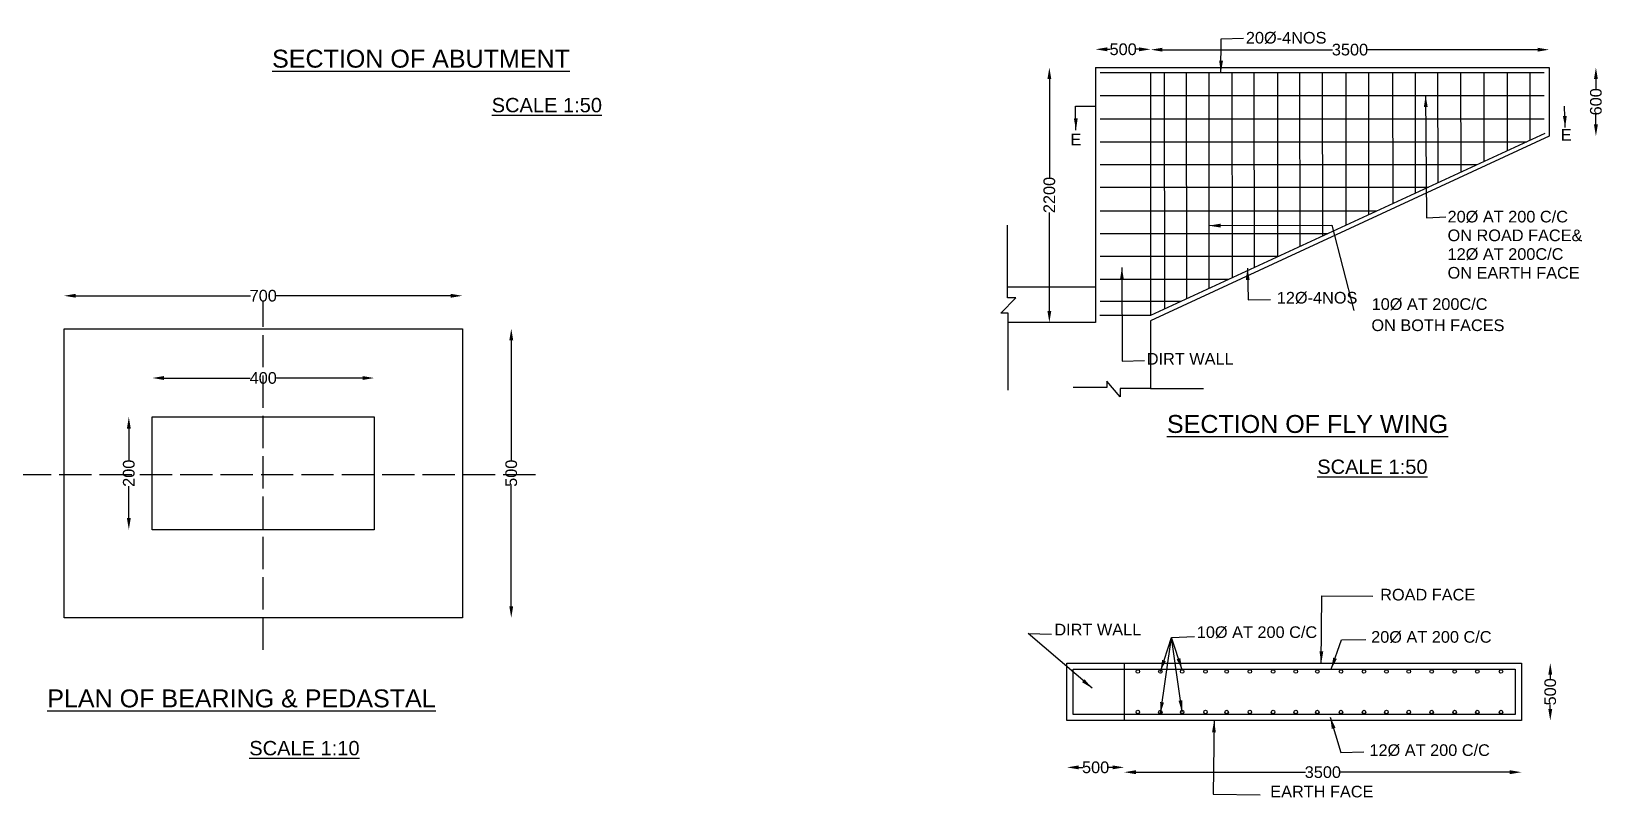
# Model space of a CAD drawing. Header units: millimetres. Extents: x -53248106 to -53221139, y 22139675 to 22157459.
# Drawn here: x -53236099 to -53227334, y 22147691 to 22151964 of the extents above; entities that cross this region are included whole.
import ezdxf

# ---------------------------------------------------------------- set-up
doc = ezdxf.new("R2010")
doc.units = ezdxf.units.MM
doc.header["$MEASUREMENT"] = 0
doc.linetypes.add('ACAD_ISO02W100', pattern=[15, 12, -3])
for name, color, linetype in [('DIMENSION', 7, 'Continuous'), ('DRAWING', 2, 'Continuous'), ('TEXT', 7, 'Continuous')]:
    doc.layers.add(name, color=color, linetype=linetype)
doc.styles.get("Standard").update_dxf_attribs({"font": 'arial.ttf', "height": 65})
doc.dimstyles.get("Standard").update_dxf_attribs({"dimtxt": 65, "dimasz": 65, "dimexe": 0.18, "dimexo": 0.0625, "dimgap": 0.09, "dimtad": 0, "dimdec": 0, "dimzin": 0, "dimdsep": 46, "dimtxsty": 'Standard', "dimcen": 0.09, "dimse1": 1, "dimse2": 1, "dimadec": 0, "dimazin": 0, "dimtfac": 1, "dimtdec": 0, "dimtofl": 0, "dimtmove": 0, "dimatfit": 3, "dimfxl": 1, "dimtolj": 1, "dimtzin": 0, "dimarcsym": 0})

# ---------------------------------------------------------------- blocks, each defined once
blk = doc.blocks.new('*D96')
at = {"layer": 'Defpoints', "color": 0}
for p in [(-53230166.4, 22151864), (-53230166.4, 22151735.1), (-53229858.3, 22151735.1)]:
    blk.add_point(p, dxfattribs=at)
at = {"layer": 'DIMENSION', "color": 0, "lineweight": -2}
for p, q in [((-53230101.4, 22151864), (-53230084.1, 22151864)), ((-53229923.3, 22151864), (-53229940.6, 22151864))]:
    blk.add_line(p, q, dxfattribs=at)
at = {"layer": 'DIMENSION', "color": 0}
for points in [[(-53230101.4, 22151874.8), (-53230101.4, 22151853.2), (-53230166.4, 22151864)], [(-53229923.3, 22151874.8), (-53229923.3, 22151853.2), (-53229858.3, 22151864)]]:
    blk.add_solid(points, dxfattribs=at)
at = {"layer": 'DIMENSION', "color": 0, "insert": (-53230012.3, 22151864), "char_height": 65, "attachment_point": 5}
blk.add_mtext('\\A1;500', dxfattribs=at)
blk = doc.blocks.new('*D97')
at = {"layer": 'Defpoints', "color": 0}
for p in [(-53229858.3, 22151864), (-53227636.9, 22151878.8), (-53227636.9, 22151862)]:
    blk.add_point(p, dxfattribs=at)
at = {"layer": 'DIMENSION', "color": 0, "lineweight": -2}
for p, q in [((-53229793.3, 22151862), (-53228844.6, 22151862)), ((-53227701.9, 22151862), (-53228650.6, 22151862))]:
    blk.add_line(p, q, dxfattribs=at)
at = {"layer": 'DIMENSION', "color": 0}
for points in [[(-53229793.3, 22151872.8), (-53229793.3, 22151851.1), (-53229858.3, 22151862)], [(-53227701.9, 22151872.8), (-53227701.9, 22151851.1), (-53227636.9, 22151862)]]:
    blk.add_solid(points, dxfattribs=at)
at = {"layer": 'DIMENSION', "color": 0, "insert": (-53228747.6, 22151862), "char_height": 65, "attachment_point": 5}
blk.add_mtext('\\A1;3500', dxfattribs=at)
blk = doc.blocks.new('*D98')
at = {"layer": 'Defpoints', "color": 0}
for p in [(-53227637.4, 22151763), (-53227637.4, 22151379.9), (-53227376.5, 22151379.9)]:
    blk.add_point(p, dxfattribs=at)
at = {"layer": 'DIMENSION', "color": 0, "lineweight": -2}
for p, q in [((-53227376.5, 22151698), (-53227376.5, 22151643.4)), ((-53227376.5, 22151444.9), (-53227376.5, 22151499.5))]:
    blk.add_line(p, q, dxfattribs=at)
at = {"layer": 'DIMENSION', "color": 0}
for points in [[(-53227387.4, 22151698), (-53227365.7, 22151698), (-53227376.5, 22151763)], [(-53227387.4, 22151444.9), (-53227365.7, 22151444.9), (-53227376.5, 22151379.9)]]:
    blk.add_solid(points, dxfattribs=at)
at = {"layer": 'DIMENSION', "color": 0, "insert": (-53227376.5, 22151571.4), "char_height": 65, "attachment_point": 5, "rotation": 90}
blk.add_mtext('\\A1;600', dxfattribs=at)
blk = doc.blocks.new('*D99')
at = {"layer": 'Defpoints', "color": 0}
for p in [(-53230166.4, 22151763), (-53230423.7, 22150340.3), (-53230166.4, 22150340.3)]:
    blk.add_point(p, dxfattribs=at)
at = {"layer": 'DIMENSION', "color": 0, "lineweight": -2}
for p, q in [((-53230423.7, 22151698), (-53230423.7, 22151149.3)), ((-53230423.7, 22150405.3), (-53230423.7, 22150954.1))]:
    blk.add_line(p, q, dxfattribs=at)
at = {"layer": 'DIMENSION', "color": 0}
for points in [[(-53230434.5, 22151698), (-53230412.9, 22151698), (-53230423.7, 22151763)], [(-53230434.5, 22150405.3), (-53230412.9, 22150405.3), (-53230423.7, 22150340.3)]]:
    blk.add_solid(points, dxfattribs=at)
at = {"layer": 'DIMENSION', "color": 0, "insert": (-53230423.7, 22151051.7), "char_height": 65, "attachment_point": 5, "rotation": 90}
blk.add_mtext('\\A1;2200', dxfattribs=at)
blk = doc.blocks.new('*D100')
at = {"layer": 'Defpoints', "color": 0}
for p in [(-53233696.4, 22150489.7), (-53235916.9, 22150306.2), (-53233696.4, 22150306.2)]:
    blk.add_point(p, dxfattribs=at)
at = {"layer": 'DIMENSION', "color": 0, "lineweight": -2}
for p, q in [((-53235851.9, 22150489.7), (-53234878.1, 22150489.7)), ((-53233761.4, 22150489.7), (-53234735.1, 22150489.7))]:
    blk.add_line(p, q, dxfattribs=at)
at = {"layer": 'DIMENSION', "color": 0}
for points in [[(-53235851.9, 22150500.5), (-53235851.9, 22150478.9), (-53235916.9, 22150489.7)], [(-53233761.4, 22150500.5), (-53233761.4, 22150478.9), (-53233696.4, 22150489.7)]]:
    blk.add_solid(points, dxfattribs=at)
at = {"layer": 'DIMENSION', "color": 0, "insert": (-53234806.6, 22150489.7), "char_height": 65, "attachment_point": 5}
blk.add_mtext('\\A1;700', dxfattribs=at)
blk = doc.blocks.new('*D101')
at = {"layer": 'Defpoints', "color": 0}
for p in [(-53234188, 22150031.1), (-53235425.2, 22149814.5), (-53234188, 22149814.5)]:
    blk.add_point(p, dxfattribs=at)
at = {"layer": 'DIMENSION', "color": 0, "lineweight": -2}
for p, q in [((-53235360.2, 22150031.1), (-53234879.7, 22150031.1)), ((-53234253, 22150031.1), (-53234733.5, 22150031.1))]:
    blk.add_line(p, q, dxfattribs=at)
at = {"layer": 'DIMENSION', "color": 0}
for points in [[(-53235360.2, 22150041.9), (-53235360.2, 22150020.3), (-53235425.2, 22150031.1)], [(-53234253, 22150041.9), (-53234253, 22150020.3), (-53234188, 22150031.1)]]:
    blk.add_solid(points, dxfattribs=at)
at = {"layer": 'DIMENSION', "color": 0, "insert": (-53234806.6, 22150031.1), "char_height": 65, "attachment_point": 5}
blk.add_mtext('\\A1;400', dxfattribs=at)
blk = doc.blocks.new('*D102')
at = {"layer": 'Defpoints', "color": 0}
for p in [(-53233696.4, 22150306.2), (-53233696.4, 22148693.7), (-53233423.8, 22148693.7)]:
    blk.add_point(p, dxfattribs=at)
at = {"layer": 'DIMENSION', "color": 0, "lineweight": -2}
for p, q in [((-53233423.8, 22150241.2), (-53233423.8, 22149571.7)), ((-53233423.8, 22148758.7), (-53233423.8, 22149428.1))]:
    blk.add_line(p, q, dxfattribs=at)
at = {"layer": 'DIMENSION', "color": 0}
for points in [[(-53233434.7, 22150241.2), (-53233413, 22150241.2), (-53233423.8, 22150306.2)], [(-53233434.7, 22148758.7), (-53233413, 22148758.7), (-53233423.8, 22148693.7)]]:
    blk.add_solid(points, dxfattribs=at)
at = {"layer": 'DIMENSION', "color": 0, "insert": (-53233423.8, 22149499.9), "char_height": 65, "attachment_point": 5, "rotation": 90}
blk.add_mtext('\\A1;500', dxfattribs=at)
blk = doc.blocks.new('*D103')
at = {"layer": 'Defpoints', "color": 0}
for p in [(-53235425.2, 22149814.5), (-53235556, 22149185.3), (-53235425.2, 22149185.3)]:
    blk.add_point(p, dxfattribs=at)
at = {"layer": 'DIMENSION', "color": 0, "lineweight": -2}
for p, q in [((-53235556, 22149749.5), (-53235556, 22149572.3)), ((-53235556, 22149250.3), (-53235556, 22149427.6))]:
    blk.add_line(p, q, dxfattribs=at)
at = {"layer": 'DIMENSION', "color": 0}
for points in [[(-53235566.8, 22149749.5), (-53235545.2, 22149749.5), (-53235556, 22149814.5)], [(-53235566.8, 22149250.3), (-53235545.2, 22149250.3), (-53235556, 22149185.3)]]:
    blk.add_solid(points, dxfattribs=at)
at = {"layer": 'DIMENSION', "color": 0, "insert": (-53235556, 22149499.9), "char_height": 65, "attachment_point": 5, "rotation": 90}
blk.add_mtext('\\A1;200', dxfattribs=at)
blk = doc.blocks.new('*D168')
at = {"layer": 'Defpoints', "color": 0}
for p in [(-53230325.4, 22148120.5), (-53230006.2, 22148120.5), (-53230325.4, 22147859.8)]:
    blk.add_point(p, dxfattribs=at)
at = {"layer": 'DIMENSION', "color": 0, "lineweight": -2}
for p, q in [((-53230260.4, 22147859.8), (-53230237.6, 22147859.8)), ((-53230071.2, 22147859.8), (-53230094, 22147859.8))]:
    blk.add_line(p, q, dxfattribs=at)
at = {"layer": 'DIMENSION', "color": 0}
for points in [[(-53230260.4, 22147870.7), (-53230260.4, 22147849), (-53230325.4, 22147859.8)], [(-53230071.2, 22147870.7), (-53230071.2, 22147849), (-53230006.2, 22147859.8)]]:
    blk.add_solid(points, dxfattribs=at)
at = {"layer": 'DIMENSION', "color": 0, "insert": (-53230165.8, 22147859.8), "char_height": 65, "attachment_point": 5}
blk.add_mtext('\\A1;500', dxfattribs=at)
blk = doc.blocks.new('*D169')
at = {"layer": 'Defpoints', "color": 0}
for p in [(-53230006.2, 22148120.5), (-53227791.5, 22148120.5), (-53227791.5, 22147832.9)]:
    blk.add_point(p, dxfattribs=at)
at = {"layer": 'DIMENSION', "color": 0, "lineweight": -2}
for p, q in [((-53229941.2, 22147832.9), (-53228995.9, 22147832.9)), ((-53227856.5, 22147832.9), (-53228801.8, 22147832.9))]:
    blk.add_line(p, q, dxfattribs=at)
at = {"layer": 'DIMENSION', "color": 0}
for points in [[(-53229941.2, 22147843.8), (-53229941.2, 22147822.1), (-53230006.2, 22147832.9)], [(-53227856.5, 22147843.8), (-53227856.5, 22147822.1), (-53227791.5, 22147832.9)]]:
    blk.add_solid(points, dxfattribs=at)
at = {"layer": 'DIMENSION', "color": 0, "insert": (-53228898.9, 22147832.9), "char_height": 65, "attachment_point": 5}
blk.add_mtext('\\A1;3500', dxfattribs=at)
blk = doc.blocks.new('*D170')
at = {"layer": 'Defpoints', "color": 0}
for p in [(-53227791.5, 22148441.5), (-53227631, 22148441.5), (-53227791.5, 22148120.5)]:
    blk.add_point(p, dxfattribs=at)
at = {"layer": 'DIMENSION', "color": 0, "lineweight": -2}
for p, q in [((-53227631, 22148376.5), (-53227631, 22148352.8)), ((-53227631, 22148185.5), (-53227631, 22148209.2))]:
    blk.add_line(p, q, dxfattribs=at)
at = {"layer": 'DIMENSION', "color": 0}
for points in [[(-53227641.8, 22148376.5), (-53227620.2, 22148376.5), (-53227631, 22148441.5)], [(-53227641.8, 22148185.5), (-53227620.2, 22148185.5), (-53227631, 22148120.5)]]:
    blk.add_solid(points, dxfattribs=at)
at = {"layer": 'DIMENSION', "color": 0, "insert": (-53227631, 22148281), "char_height": 65, "attachment_point": 5, "rotation": 90}
blk.add_mtext('\\A1;500', dxfattribs=at)

msp = doc.modelspace()

# ---------------------------------------------------------------- linework, layer by layer
at = {"layer": 'DRAWING', "color": 0}
for points in [[(-53230166.4, 22151763), (-53230166.4, 22150340.3), (-53230653.4, 22150340.3)], [(-53230166.4, 22151763), (-53227637.4, 22151763), (-53227637.4, 22151379.9), (-53229860.1, 22150349.3), (-53229860.1, 22149973.3), (-53229563.5, 22149973.3)], [(-53230140.1, 22151735.1), (-53227664.5, 22151735.1)], [(-53229858.3, 22150381.4), (-53229858.3, 22151735.1)], [(-53229783.6, 22151735.1), (-53229782.5, 22150416.4)], [(-53229660.2, 22151735.1), (-53229659.1, 22150473.3)], [(-53229535.1, 22151735.1), (-53229534, 22150531)], [(-53229405.9, 22151735.1), (-53229404.9, 22150590.6)], [(-53229282.9, 22151735.1), (-53229281.9, 22150647.4)], [(-53229152.6, 22151735.1), (-53229151.7, 22150707.5)], [(-53229028.5, 22151735.1), (-53229027.7, 22150764.7)], [(-53228902.3, 22151735.1), (-53228901.5, 22150822.9)], [(-53228771.3, 22151735.1), (-53228770.6, 22150883.4)], [(-53228644.3, 22151735.1), (-53228643.6, 22150942)], [(-53228510.2, 22151735.1), (-53228509.6, 22151003.8)], [(-53228384.4, 22151735.1), (-53228383.8, 22151061.9)], [(-53228259.2, 22151735.1), (-53228258.7, 22151119.6)], [(-53228130.6, 22151735.1), (-53228130.2, 22151178.9)], [(-53228002.1, 22151735.1), (-53228001.6, 22151238.2)], [(-53227871.6, 22151735.1), (-53227871.3, 22151298.4)], [(-53227745.3, 22151735.1), (-53227744.9, 22151356.7)], [(-53230140.1, 22151606.9), (-53227664.5, 22151606.9)], [(-53230140.1, 22151476.4), (-53227664.5, 22151476.4)], [(-53230142, 22150381.4), (-53229858.3, 22150381.4), (-53227659.9, 22151395.9)], [(-53230140.1, 22151349), (-53227761.7, 22151349)], [(-53230140.1, 22151220.8), (-53228039.4, 22151220.8)], [(-53230140.1, 22151095.7), (-53228310.5, 22151095.7)], [(-53230140.1, 22150962.9), (-53228598.3, 22150962.9)], [(-53230653.4, 22149963.7), (-53230653.4, 22150392.6), (-53230693.7, 22150392.6), (-53230609.9, 22150478.8), (-53230656.3, 22150478.8), (-53230656.3, 22150882.7)], [(-53230140.1, 22150836.7), (-53228871.7, 22150836.7)], [(-53230140.1, 22150710.8), (-53229144.4, 22150710.8)], [(-53230166.4, 22150537.8), (-53230656.3, 22150537.8)], [(-53230140.1, 22150582.3), (-53229423, 22150582.3)], [(-53230140.1, 22150458.7), (-53229690.7, 22150458.7)], [(-53229860.1, 22149973.3), (-53230029.2, 22149973.3), (-53230029.2, 22149926.6), (-53230103.7, 22150014.3), (-53230103.7, 22149978.6), (-53230291, 22149978.6)], [(-53230006.2, 22148441.5), (-53230006.2, 22148120.5)]]:
    msp.add_lwpolyline(points, dxfattribs=at)
at = {"layer": 'DRAWING', "color": 0, "linetype": 'ACAD_ISO02W100', "ltscale": 15}
for points in [[(-53234806.6, 22148515.7), (-53234806.6, 22150461.6)], [(-53236169, 22149492.9), (-53233256.3, 22149492.9)]]:
    msp.add_lwpolyline(points, dxfattribs=at)
at = {"layer": 'DRAWING', "color": 0}
for points in [[(-53235916.9, 22150306.2), (-53233696.4, 22150306.2), (-53233696.4, 22148693.7), (-53235916.9, 22148693.7)], [(-53235425.2, 22149814.5), (-53234188, 22149814.5), (-53234188, 22149185.3), (-53235425.2, 22149185.3)], [(-53230325.4, 22148441.5), (-53227791.5, 22148441.5), (-53227791.5, 22148120.5), (-53230325.4, 22148120.5)], [(-53230291.1, 22148407.2), (-53227825.8, 22148407.2), (-53227825.8, 22148154.8), (-53230291.1, 22148154.8)]]:
    msp.add_lwpolyline(points, close=True, dxfattribs=at)
for centre in [(-53229930.4, 22148394.3), (-53229804.9, 22148394.3), (-53229683.6, 22148394.3), (-53229552.9, 22148394.3), (-53229434.8, 22148394.3), (-53229306.1, 22148394.3), (-53229176.4, 22148394.3), (-53229049.9, 22148394.3), (-53228929.3, 22148394.3), (-53228797.5, 22148394.3), (-53228669.9, 22148394.3), (-53228544.4, 22148394.3), (-53228419.9, 22148394.3), (-53228291.9, 22148394.3), (-53228164.3, 22148394.3), (-53228037.8, 22148394.3), (-53227906, 22148394.3), (-53229930.4, 22148168.2), (-53229804.9, 22148168.2), (-53229683.6, 22148168.2), (-53229552.9, 22148168.2), (-53229434.8, 22148168.2), (-53229306.1, 22148168.2), (-53229176.4, 22148168.2), (-53229049.9, 22148168.2), (-53228929.3, 22148168.2), (-53228797.5, 22148168.2), (-53228669.9, 22148168.2), (-53228544.4, 22148168.2), (-53228419.9, 22148168.2), (-53228291.9, 22148168.2), (-53228164.3, 22148168.2), (-53228037.8, 22148168.2), (-53227906, 22148168.2)]:
    msp.add_circle(centre, 9.89, dxfattribs=at)

# ---------------------------------------------------------------- texts
at = {"layer": 'TEXT', "color": 0}
for s, height, p in [('20Ø-4NOS', 65, (-53229327.9, 22151896.1)), ('%%USECTION OF ABUTMENT', 100, (-53234757.4, 22151761.9)), ('%%USCALE 1:50', 80, (-53233532.9, 22151512.9)), ('E', 65, (-53230306.5, 22151328.3)), ('E', 65, (-53227572.7, 22151354.9)), ('20Ø AT 200 C/C', 65, (-53228203.5, 22150898.6)), ('ON ROAD FACE&', 65, (-53228203.5, 22150794.2)), ('12Ø AT 200C/C', 65, (-53228203.5, 22150689.8)), ('ON EARTH FACE', 65, (-53228203.5, 22150585.4)), ('12Ø-4NOS', 65, (-53229155.5, 22150446.3)), ('10Ø AT 200C/C', 65, (-53228626.8, 22150410.8)), ('ON BOTH FACES', 65, (-53228628.2, 22150292.8)), ('DIRT WALL', 65, (-53229880.5, 22150105.6)), ('%%USECTION OF FLY WING', 100, (-53229768.2, 22149724.8)), ('%%USCALE 1:50', 80, (-53228930.2, 22149496.1)), ('ROAD FACE', 65, (-53228579.1, 22148790.5)), ('DIRT WALL', 65, (-53230395.8, 22148595.8)), ('10Ø AT 200 C/C', 65, (-53229601.7, 22148581.4)), ('20Ø AT 200 C/C', 65, (-53228629.6, 22148554.9)), ('%%UPLAN OF BEARING & PEDASTAL', 100, (-53236010.8, 22148194.5)), ('%%USCALE 1:10', 80, (-53234884.4, 22147927.1)), ('12Ø AT 200 C/C', 65, (-53228639, 22147923.4)), ('EARTH FACE', 65, (-53229192, 22147692.4))]:
    msp.add_text(s, height=height, dxfattribs=at).set_placement(p)

# ---------------------------------------------------------------- dimensions: what is measured, and where the dimension line sits
at = {"layer": 'DIMENSION', "color": 0}
for base, p1, p2, text, picture, middle in [((-53230166.4, 22151864), (-53229858.3, 22151735.1), (-53230166.4, 22151735.1), '500', '*D96', (-53230012.3, 22151864)), ((-53227636.9, 22151862), (-53229858.3, 22151864), (-53227636.9, 22151878.8), '3500', '*D97', (-53228747.6, 22151862)), ((-53233696.4, 22150489.7), (-53235916.9, 22150306.2), (-53233696.4, 22150306.2), '700', '*D100', (-53234806.6, 22150489.7)), ((-53234188, 22150031.1), (-53235425.2, 22149814.5), (-53234188, 22149814.5), '400', '*D101', (-53234806.6, 22150031.1)), ((-53230325.4, 22147859.8), (-53230006.2, 22148120.5), (-53230325.4, 22148120.5), '500', '*D168', (-53230165.8, 22147859.8)), ((-53227791.5, 22147832.9), (-53230006.2, 22148120.5), (-53227791.5, 22148120.5), '3500', '*D169', (-53228898.9, 22147832.9))]:
    dim = msp.add_linear_dim(base=base, p1=p1, p2=p2, text=text, dimstyle='Standard', dxfattribs=at)
    dim.commit()
    dim.dimension.update_dxf_attribs({"geometry": picture, "text_midpoint": middle})
for base, p1, p2, text, picture, middle in [((-53230423.7, 22150340.3), (-53230166.4, 22151763), (-53230166.4, 22150340.3), '2200', '*D99', (-53230423.7, 22151051.7)), ((-53227376.5, 22151379.9), (-53227637.4, 22151763), (-53227637.4, 22151379.9), '600', '*D98', (-53227376.5, 22151571.4)), ((-53233423.8, 22148693.7), (-53233696.4, 22150306.2), (-53233696.4, 22148693.7), '500', '*D102', (-53233423.8, 22149499.9)), ((-53235556, 22149185.3), (-53235425.2, 22149814.5), (-53235425.2, 22149185.3), '200', '*D103', (-53235556, 22149499.9)), ((-53227631, 22148441.5), (-53227791.5, 22148120.5), (-53227791.5, 22148441.5), '500', '*D170', (-53227631, 22148281))]:
    dim = msp.add_linear_dim(base=base, p1=p1, p2=p2, angle=90, text=text, dimstyle='Standard', dxfattribs=at)
    dim.commit()
    dim.dimension.update_dxf_attribs({"geometry": picture, "text_midpoint": middle})

# ---------------------------------------------------------------- leaders
for points in [[(-53229467.1, 22151735.1), (-53229465.4, 22151922.4), (-53229341.1, 22151925.9)], [(-53228325.7, 22151606.9), (-53228320.3, 22150925.1), (-53228213.9, 22150929.6)], [(-53230275.3, 22151413.9), (-53230277.5, 22151547.8), (-53230166.4, 22151547.8)], [(-53227548, 22151427.5), (-53227551.2, 22151547)], [(-53229534.3, 22150880.7), (-53228849.7, 22150882.6), (-53228727.1, 22150406.9)], [(-53230019.3, 22150646.8), (-53230018, 22150125.6), (-53229892.4, 22150128.3)], [(-53229319.5, 22150643.3), (-53229314.4, 22150467), (-53229191.1, 22150468.3)], [(-53228907.6, 22148441.5), (-53228904.9, 22148816), (-53228620.7, 22148814.9)], [(-53230184.9, 22148300.7), (-53230542, 22148605.8), (-53230411.8, 22148602)], [(-53229804.9, 22148158.3), (-53229742.4, 22148584.3), (-53229613.6, 22148589.7)], [(-53229804.9, 22148394.3), (-53229742.4, 22148584.3)], [(-53229683.6, 22148168.2), (-53229742.4, 22148584.3)], [(-53229683.6, 22148404.2), (-53229742.4, 22148584.3)], [(-53228852.6, 22148407.2), (-53228794.2, 22148571.2), (-53228659.4, 22148572.5)], [(-53229505.3, 22148120.5), (-53229510.2, 22147709.8), (-53229248.5, 22147707.1)], [(-53228857.6, 22148139.8), (-53228797.8, 22147942.1), (-53228670.2, 22147945.6)]]:
    msp.add_leader(points, dimstyle='Standard', override={"dimgap": 0.09, "dimtad": 0}, dxfattribs=at)

doc.saveas('drawing.dxf')
